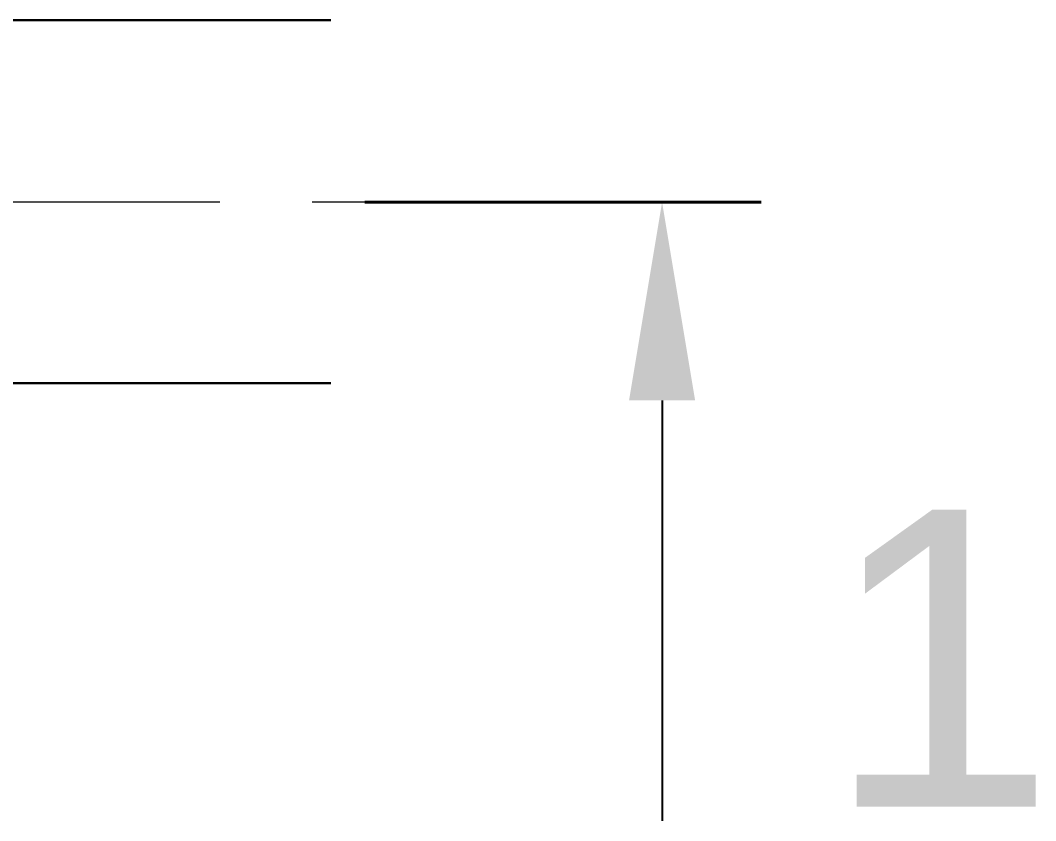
# Model space of a CAD drawing. Header units: millimetres. Extents: x 24859265 to 26550985, y 32092698 to 33532929.
# Drawn here: x 26248693 to 26249393, y 33023258 to 33023809 of the extents above; entities that cross this region are included whole.
import ezdxf

# ---------------------------------------------------------------- set-up
doc = ezdxf.new("R2010")
doc.units = ezdxf.units.MM
doc.linetypes.add('осевая', pattern=[50.8, 31.75, -6.35, 6.35, -6.35])
doc.styles.get("Standard").update_dxf_attribs({"font": 'arial.ttf'})

msp = doc.modelspace()

# ---------------------------------------------------------------- linework, layer by layer
at = {"lineweight": 30}
for p, q in [((26248907.0213, 33023808.9169), (26247936.6171, 33023808.9169)), ((26248907.0213, 33023558.9169), (26247936.6171, 33023558.9169))]:
    msp.add_line(p, q, dxfattribs=at)
at = {"color": 1, "linetype": 'осевая', "lineweight": 15, "ltscale": 10}
msp.add_line((26245973.2024, 33023683.7967), (26248973.2024, 33023683.7967), dxfattribs=at)
at = {"color": 1, "lineweight": 40}
msp.add_line((26249203.5475, 33023683.6583), (26248930.5475, 33023683.6583), dxfattribs=at)
at = {"color": 1, "linetype": 'ByBlock', "lineweight": -2}
msp.add_lwpolyline([(26249135.2975, 33023547.1583), (26249135.2975, 33023257.7015)], dxfattribs=at)
at = {"color": 1, "lineweight": 25}
msp.add_solid([(26249158.0475, 33023547.1583), (26249135.2975, 33023683.6583), (26249112.5475, 33023547.1583)], dxfattribs=at)

# ---------------------------------------------------------------- texts
at = {"color": 1, "lineweight": 25, "insert": (26249247.6073, 33023472.0018), "char_height": 204.75, "attachment_point": 1}
msp.add_mtext('{\\fArial|b0|i0|c0|p34;1}', dxfattribs=at)

doc.saveas('drawing.dxf')
